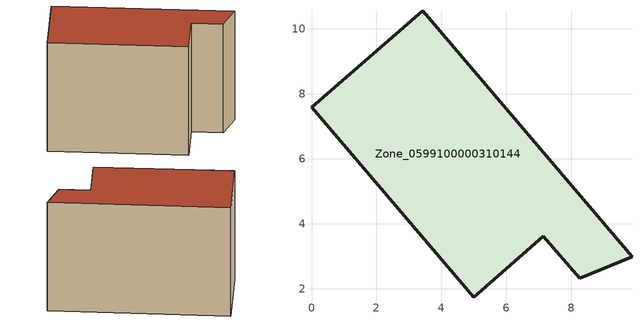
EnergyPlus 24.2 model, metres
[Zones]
Zone_0599100000310144
 floor ground (C_G): 0,7.58 3.43,10.57 9.87,2.98 8.27,2.33 7.14,3.62 4.99,1.73 z0
 wall outside (C_F): 3.43,10.57 0,7.58 4.99,1.73 7.14,3.62 8.27,2.33 9.87,2.98 3.43,10.57 z0:6.53
 roof outside (C_R): 9.87,2.98 3.43,10.57 0,7.58 4.99,1.73 7.14,3.62 8.27,2.33 z6.53
[BUILDING]
Pand.0599100000310144: North Axis=0; Terrain=City; Loads Convergence Tolerance Value=0.04; Temperature Convergence Tolerance Value=0.4; Solar Distribution=FullExterior; Maximum Number of Warmup Days=25; Minimum Number of Warmup Days=1
[Site:Location]
Rotterdam.The.Hague.AP_ZH_NLD Design_Conditions: Latitude=51.96; Longitude=4.45; Time Zone=1; Elevation=-4.5
[SITE:GROUNDTEMPERATURE:BUILDINGSURFACE]
18, 18, 18, 18, 18, 18, 18, 18, 18, 18, 18, 18
[MATERIAL] Thermal Absorptance=0.9; Solar Absorptance=0.7; Visible Absorptance=0.7
Name | Roughness | Thickness | Conductivity | Density | Specific Heat
G.TI.1946 | MediumSmooth | 0.15 | 1 | 540 | 1210
F.TI.1946 | Rough | 0.3 | 0.857143 | 1920 | 840
R.TI.1946 | MediumRough | 0.2 | 0.1 | 1500 | 1000
[CONSTRUCTION]
C_G: G.TI.1946
C_F: F.TI.1946
C_R: R.TI.1946
[ZONE]
Zone_0599100000310144: Type=1; Multiplier=1; Ceiling Height=Autocalculate; Volume=Autocalculate; Floor Area=autocalculate; Part of Total Floor Area=Yes
[ZONEINFILTRATION:DESIGNFLOWRATE]
Infil_Zone_0599100000310144: Zone or ZoneList or Space or SpaceList=Zone_0599100000310144; Schedule=AlwaysOn; Design Flow Rate Calculation Method=Flow/Area; Flow Rate per Floor Area=0.003; Constant Term Coefficient=1; Temperature Term Coefficient=0; Velocity Term Coefficient=0; Velocity Squared Term Coefficient=0
[HVACTEMPLATE:ZONE:IDEALLOADSAIRSYSTEM]
Zone_0599100000310144: Maximum Heating Supply Air Temperature=50; Minimum Cooling Supply Air Temperature=13; Maximum Heating Supply Air Humidity Ratio=0.0156; Minimum Cooling Supply Air Humidity Ratio=0.0077; Heating Limit=NoLimit; Cooling Limit=NoLimit; Dehumidification Control Type=ConstantSensibleHeatRatio; Cooling Sensible Heat Ratio=0.7; Dehumidification Setpoint=60; Humidification Control Type=None; Humidification Setpoint=30; Outdoor Air Method=None; Outdoor Air Flow Rate per Person=0.00944; Outdoor Air Flow Rate per Zone Floor Area=0; Outdoor Air Flow Rate per Zone=0; Demand Controlled Ventilation Type=None; Outdoor Air Economizer Type=NoEconomizer; Heat Recovery Type=None; Sensible Heat Recovery Effectiveness=0.7; Latent Heat Recovery Effectiveness=0.65
[ZONECONTROL:THERMOSTAT]
ThermostatControl_Zone_0599100000310144: Zone or ZoneList=Zone_0599100000310144; Control Type Schedule=DualSetpointControlType; Control 1=Thermostat_Zone_0599100000310144; Temperature Difference Between Cutout And Setpoint=0
[THERMOSTATSETPOINT:DUALSETPOINT]
Thermostat_Zone_0599100000310144: Heating Setpoint Temperature Schedule=HeatingSetpoint_Zone_0599100000310144; Cooling Setpoint Temperature Schedule=CoolingSetpoint_Zone_0599100000310144
[SCHEDULE:COMPACT]
HeatingSetpoint_Zone_0599100000310144: Through: 12/31, For: AllDays, Until: 24:00, 21
CoolingSetpoint_Zone_0599100000310144: Through: 12/31, For: AllDays, Until: 24:00, 24
DualSetpointControlType: Through: 12/31, For: AllDays, Until: 24:00, 4
AlwaysOn: Through: 12/31, For: AllDays, Until: 24:00, 1
